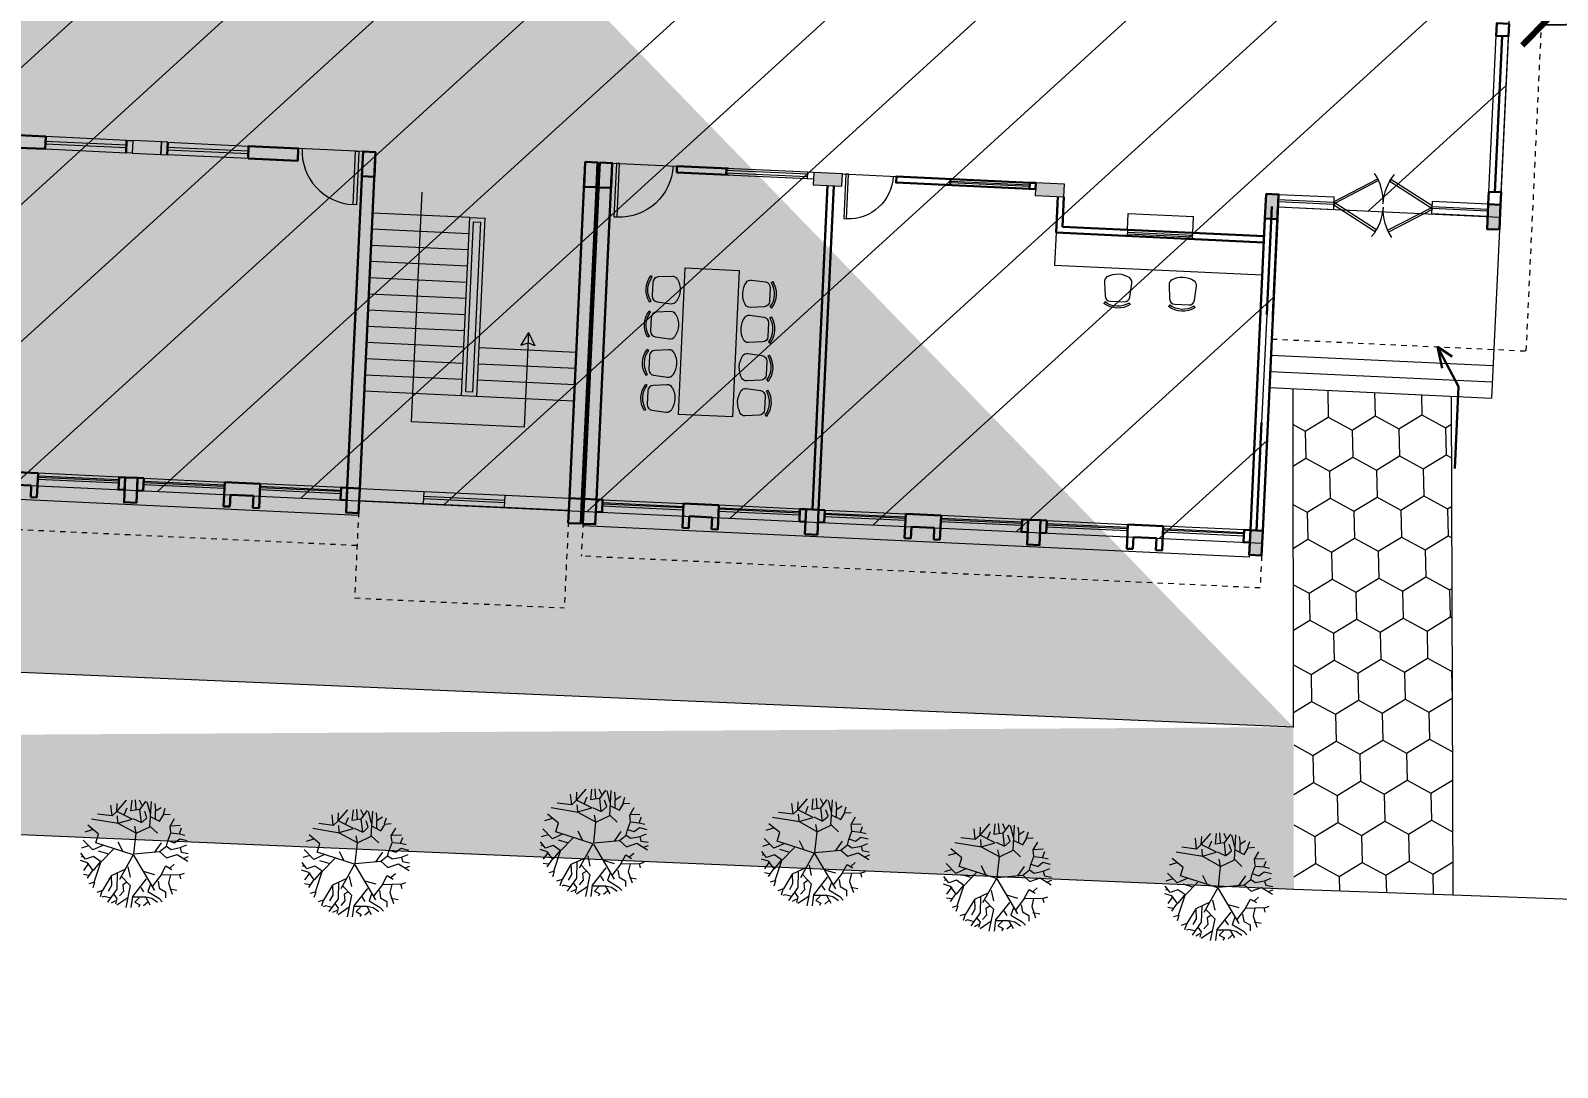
# Model space of a CAD drawing. Extents: x 4380 to 4772, y -521 to -208.
# Drawn here: x 4577.86 to 4606.12, y -379.43 to -360.25 of the extents above; entities that cross this region are included whole.
import ezdxf

# ---------------------------------------------------------------- set-up
doc = ezdxf.new("R2010")
doc.units = 0
doc.header["$LTSCALE"] = 40
doc.header["$MEASUREMENT"] = 0
doc.header["$PDMODE"] = 32
doc.header["$PDSIZE"] = 0.02
doc.linetypes.add('DASHED', pattern=[0.75, 0.5, -0.25])
doc.linetypes.add('DASHED2', pattern=[0.375, 0.25, -0.125])
doc.layers.get('0').update_dxf_attribs({"linetype": 'CONTINUOUS'})
doc.layers.get('Defpoints').update_dxf_attribs({"linetype": 'CONTINUOUS'})
for name, color, linetype, lineweight in [('- WALL', 7, 'CONTINUOUS', 30), ('Col-Hatch', 9, 'CONTINUOUS', 13), ('coloum hatch', 254, 'CONTINUOUS', 9), ('Column', 252, 'CONTINUOUS', 30), ('Door', 54, 'CONTINUOUS', 13), ('elevation', 1, 'CONTINUOUS', 13), ('Furniture', 17, 'CONTINUOUS', 9), ('Hatch', 10, 'CONTINUOUS', 13), ('Paved Area', 53, 'CONTINUOUS', 9), ('Pool', 140, 'CONTINUOUS', 15), ('PROJ.', 30, 'DASHED2', 13), ('ROAD', 7, 'CONTINUOUS', 5), ('Stair', 2, 'CONTINUOUS', 15), ('TR', 92, 'CONTINUOUS', 5), ('Ventilator', 6, 'DASHED', 18), ('Wall', 7, 'CONTINUOUS', 30), ('wall l', 7, 'CONTINUOUS', 20), ('Window', 150, 'CONTINUOUS', 15), ('Window-Wall', 7, 'CONTINUOUS', 18)]:
    doc.layers.add(name, color=color, linetype=linetype, lineweight=lineweight)
doc.layers.add('dimen', color=7, linetype='CONTINUOUS')
doc.styles.add('dim-stylus bt', font='arial.ttf')
doc.dimstyles.new('Tabrej', dxfattribs={"dimtxt": 0.32, "dimasz": 0.2, "dimexe": 1.38778e-17, "dimexo": 0.15, "dimgap": 0.09, "dimtad": 0, "dimdec": 3, "dimzin": 0, "dimdsep": 46, "dimtxsty": 'dim-stylus bt', "dimblk": 'ARCHTICK', "dimcen": 0, "dimdle": 0.05, "dimclrd": 256, "dimclre": 256, "dimclrt": 7, "dimadec": 0, "dimazin": 0, "dimtfac": 1, "dimtdec": 3, "dimtofl": 0, "dimtmove": 0, "dimatfit": 1, "dimfxl": 0, "dimtolj": 1, "dimtzin": 0, "dimlwd": -1, "dimlwe": -1, "dimarcsym": 0})

# ---------------------------------------------------------------- blocks, each defined once
blk = doc.blocks.new('SHRUB4')
at = {"layer": 'TR'}
for p, q in [((-0.0414, 0.0723), (-0.0435, 0.0921)), ((-0.0325, 0.0806), (-0.0146, 0.1012)), ((-0.0325, 0.0806), (-0.0318, 0.0954)), ((-0.0181, 0.0756), (-0.0132, 0.0872)), ((-0.0063, 0.0815), (-0.0042, 0.1012)), ((0.0033, 0.0839), (0.0019, 0.1021)), ((0.0143, 0.0913), (0.0095, 0.1012)), ((0.0102, 0.0839), (0.0219, 0.0996)), ((0.0295, 0.0764), (0.0239, 0.0979)), ((0.0287, 0.0524), (0.0316, 0.0988)), ((0.0398, 0.0822), (0.0384, 0.0954)), ((0.0391, 0.0815), (0.0495, 0.088)), ((0.0536, 0.0756), (0.057, 0.0864)), ((-0.0298, 0.0582), (-0.0793, 0.0665)), ((-0.0414, 0.0723), (-0.0683, 0.0756)), ((-0.0325, 0.0806), (-0.0414, 0.0723)), ((-0.0042, 0.0665), (-0.0325, 0.0806)), ((-0.0304, 0.0599), (-0.0312, 0.0723)), ((-0.0304, 0.0591), (-0.0042, 0.0665)), ((0.0033, 0.0401), (-0.0298, 0.0582)), ((0.0095, 0.0839), (-0.0063, 0.0815)), ((-0.0029, 0.0674), (0.0129, 0.0599)), ((0.0129, 0.0599), (0.0102, 0.0839)), ((0.0143, 0.0607), (0.0233, 0.069)), ((0.0233, 0.069), (0.0191, 0.0806)), ((0.0302, 0.0707), (0.0467, 0.0624)), ((0.0391, 0.0674), (0.0391, 0.0815)), ((0.0467, 0.0624), (0.0543, 0.0748)), ((0.0543, 0.0748), (0.0659, 0.0756)), ((0.0659, 0.0533), (0.0742, 0.0674)), ((-0.078, 0.0467), (-0.0917, 0.0425)), ((-0.0662, 0.0384), (-0.0862, 0.0549)), ((-0.0711, 0.0227), (-0.0662, 0.0384)), ((-0.0009, 0.0019), (0.0033, 0.0401)), ((0.0033, 0.0409), (0.0006, 0.0533)), ((0.0033, 0.0401), (0.0287, 0.0524)), ((0.0287, 0.0533), (0.0426, 0.0401)), ((0.0618, 0.026), (0.0674, 0.0409)), ((0.0674, 0.0417), (0.0659, 0.0533)), ((0.0666, 0.0541), (0.0846, 0.0549)), ((0.0674, 0.0409), (0.0832, 0.0392)), ((0.0742, 0.0227), (0.0838, 0.0302)), ((0.0832, 0.0392), (0.0873, 0.05)), ((0.0832, 0.0392), (0.0936, 0.0367)), ((0.0838, 0.0302), (0.0976, 0.0268)), ((-0.0903, -0.0079), (-0.0993, 0.0037)), ((-0.0849, 0.0169), (-0.098, 0.0128)), ((-0.0772, 0.0095), (-0.0951, 0.0277)), ((-0.0587, 0.0178), (-0.0772, 0.0095)), ((-0.0022, 0.0004), (-0.0711, 0.0226)), ((-0.0491, 0.002), (-0.0662, 0.007)), ((-0.0387, 0.0111), (-0.0628, -0.0137)), ((-0.0215, 0.007), (-0.0298, 0.0235)), ((-0.0022, 0.0004), (-0.0277, -0.0451)), ((-0.0009, 0.0019), (0.0467, 0.0062)), ((0.0377, 0.0053), (0.0501, 0.0227)), ((0.0467, 0.0062), (0.0591, 0.0161)), ((0.0467, 0.0062), (0.0597, -0.0054)), ((0.0591, 0.0161), (0.0618, 0.026)), ((0.0591, 0.0161), (0.068, 0.0103)), ((0.0597, -0.0054), (0.079, 0.0012)), ((0.0618, 0.0268), (0.0742, 0.0227)), ((0.068, 0.0103), (0.0846, 0.0136)), ((0.079, 0.0012), (0.099, -0.0112)), ((0.0846, 0.0136), (0.0969, 0.0186)), ((0.0846, 0.0136), (0.0866, 0.0053)), ((0.0866, 0.0053), (0.0997, 0.0029)), ((-0.0869, -0.0145), (-0.1, -0.0104)), ((-0.0951, -0.0021), (-0.0986, -0.0037)), ((-0.0849, -0.0153), (-0.0945, -0.0285)), ((-0.0759, -0.0029), (-0.0903, -0.0079)), ((-0.0772, -0.0277), (-0.0876, -0.0426)), ((-0.0766, -0.0285), (-0.0869, -0.0145)), ((-0.0635, -0.0128), (-0.0766, -0.0285)), ((-0.0628, -0.012), (-0.0759, -0.0029)), ((-0.0628, -0.0137), (-0.0752, -0.0509)), ((-0.0167, -0.0261), (-0.0429, -0.0384)), ((-0.0119, -0.022), (-0.0077, -0.0409)), ((-0.0015, -0.0005), (0.0369, -0.0654)), ((0.0495, -0.0368), (0.0584, -0.0203)), ((0.0584, -0.0203), (0.0694, -0.0269)), ((0.0659, -0.0236), (0.0735, -0.0169)), ((0.0915, -0.0062), (0.1004, -0.0029)), ((-0.0849, -0.0377), (-0.0945, -0.036)), ((-0.0752, -0.0509), (-0.0841, -0.0534)), ((-0.0738, -0.0509), (-0.0772, -0.0608)), ((-0.0429, -0.0384), (-0.0593, -0.0657)), ((-0.0429, -0.0384), (-0.0422, -0.0566)), ((-0.0318, -0.0335), (-0.0325, -0.0633)), ((-0.0242, -0.0393), (-0.0077, -0.0566)), ((-0.0146, -0.0509), (-0.0215, -0.055)), ((-0.0215, -0.055), (-0.0202, -0.0674)), ((0.0219, -0.0442), (-0.0036, -0.0765)), ((0.0164, -0.0302), (0.037, -0.036)), ((0.0295, -0.0541), (0.0247, -0.0674)), ((0.0336, -0.0583), (0.0501, -0.0368)), ((0.0439, -0.0483), (0.046, -0.0615)), ((0.0501, -0.0368), (0.0832, -0.036)), ((0.0666, -0.0368), (0.0632, -0.0517)), ((0.0632, -0.0517), (0.0701, -0.0723)), ((0.0832, -0.0368), (0.0928, -0.0335)), ((0.0832, -0.036), (0.0853, -0.0442)), ((-0.0593, -0.0657), (-0.0697, -0.0691)), ((-0.0601, -0.0666), (-0.0635, -0.0773)), ((-0.0559, -0.0765), (-0.0601, -0.0781)), ((-0.0435, -0.0798), (-0.0559, -0.0765)), ((-0.0325, -0.0633), (-0.0497, -0.0872)), ((-0.0422, -0.0566), (-0.0483, -0.0674)), ((-0.0387, -0.0723), (-0.0325, -0.0806)), ((-0.0325, -0.0806), (-0.0352, -0.0906)), ((-0.0119, -0.079), (-0.0325, -0.093)), ((-0.0202, -0.0674), (-0.0277, -0.0756)), ((-0.0077, -0.0566), (-0.016, -0.0971)), ((-0.0036, -0.0765), (-0.0063, -0.0971)), ((-0.0029, -0.0773), (0.0205, -0.0773)), ((0.0088, -0.079), (0.0006, -0.0872)), ((0.0116, -0.0599), (0.0171, -0.0682)), ((0.0205, -0.0773), (0.0287, -0.0922)), ((0.0212, -0.0773), (0.0322, -0.0798)), ((0.0247, -0.0674), (0.0453, -0.0798)), ((0.0322, -0.0798), (0.0426, -0.0872)), ((0.0453, -0.0798), (0.0515, -0.0864)), ((0.046, -0.0615), (0.0577, -0.0682)), ((0.0577, -0.0682), (0.0577, -0.079)), ((0.0653, -0.0624), (0.0784, -0.0649)), ((-0.0352, -0.0848), (-0.0429, -0.0889)), ((0.0006, -0.0872), (0.0102, -0.0922)), ((0.0102, -0.0922), (0.0075, -0.0963)), ((0.0247, -0.0872), (0.0171, -0.0938))]:
    blk.add_line(p, q, dxfattribs=at)
blk = doc.blocks.new('_ArchTick')
at = {"color": 0, "const_width": 0.15}
blk.add_lwpolyline([(-0.5, -0.5), (0.5, 0.5)], dxfattribs=at)
blk = doc.blocks.new('*D57')
at = {"layer": 'Defpoints', "color": 0, "transparency": 16777216}
for p in [(4627.654, -359.586), (4605.832, -359.899), (4627.657, -359.83)]:
    blk.add_point(p, dxfattribs=at)
at = {"layer": 'dimen', "transparency": 16777216}
for p, q in [((4627.707, -359.83), (4619.96, -359.941)), ((4627.656, -359.736), (4627.657, -359.83)), ((4605.786, -360.144), (4613.534, -360.033)), ((4605.835, -360.049), (4605.836, -360.144))]:
    blk.add_line(p, q, dxfattribs=at)
at = {"layer": 'dimen', "transparency": 16777216, "xscale": 0.75, "yscale": 0.75, "zscale": 0.75}
for p, rotation in [((4627.657, -359.83), 0.8226097167320927), ((4605.836, -360.144), 180.8226097167321)]:
    blk.add_blockref('_ArchTick', p, dxfattribs=dict(at, rotation=rotation))
at = {"layer": 'dimen', "color": 7, "transparency": 16777216, "insert": (4616.747, -359.987), "char_height": 1.5, "attachment_point": 5, "rotation": 0.8226, "style": 'dim-stylus bt'}
blk.add_mtext('\\A1;21.824', dxfattribs=at)
blk = doc.blocks.new('vxcvfcvbgfg')
at = {"layer": 'Ventilator'}
for p, q in [((317.94, -581.571), (317.94, -583.071)), ((317.99, -581.571), (317.99, -583.071))]:
    blk.add_line(p, q, dxfattribs=at)
at = {"layer": 'Wall'}
for p, q in [((318.08, -581.571), (317.85, -581.571)), ((318.08, -583.071), (317.85, -583.071))]:
    blk.add_line(p, q, dxfattribs=at)
at = {"layer": 'Window-Wall'}
for p, q in [((317.85, -581.571), (317.85, -583.071)), ((318.08, -583.071), (318.08, -581.571))]:
    blk.add_line(p, q, dxfattribs=at)
blk = doc.blocks.new('chair1')
at = {"layer": 'Furniture'}
for p, q in [((527, 224), (556, 243)), ((527, -224), (556, -243))]:
    blk.add_line(p, q, dxfattribs=at)
blk.add_lwpolyline([(58, 204, -0.283804), (155, 253), (416, 230, -0.389031), (510, 127), (510, -127, -0.389031), (416, -230), (155, -253, -0.283804), (58, -204)], format="xyb", dxfattribs=at)
for centre, radius, start, end in [((390, 0), 390, 148.3892, 211.6108), ((201, 0), 396, 325.6197, 34.3803), ((201, 0), 430, 325.6197, 34.3803)]:
    blk.add_arc(centre, radius, start, end, dxfattribs=at)
blk = doc.blocks.new('gd')
at = {"layer": 'Door', "ltscale": 0.05}
blk.add_line((526.222, -408.628), (526.222, -407.428), dxfattribs=at)
blk.add_lwpolyline([(526.222, -408.551), (525.231, -408.551), (525.231, -408.491), (526.222, -408.491), (526.222, -408.551)], dxfattribs=at)
blk.add_arc((526.222, -408.491), 0.992, 90, 180, dxfattribs=at)
blk = doc.blocks.new('CC')
at = {"layer": 'Col-Hatch', "ltscale": 0.05}
blk.add_hatch(color=256, dxfattribs=at).paths.add_polyline_path([(4078.606, 341.328), (4078.606, 341.098), (4079.066, 341.098), (4079.066, 341.328)])
at = {"layer": 'Column'}
blk.add_lwpolyline([(4078.606, 341.328), (4079.066, 341.328), (4079.066, 341.098), (4078.606, 341.098)], close=True, dxfattribs=at)
blk = doc.blocks.new('Door - Left Hung 36 in.')
blk.add_lwpolyline([(0.8, -1.3), (0, 0), (31.2, 18), (31.9, 16.7)], close=True)
blk.add_arc((0, 0), 36, 0, 37.3101)
blk = doc.blocks.new('DFG')
at = {"layer": 'Col-Hatch', "ltscale": 0.05}
blk.add_hatch(color=256, dxfattribs=at).paths.add_polyline_path([(3557.561, -332.074), (3557.561, -332.304), (3557.031, -332.304), (3557.031, -332.074)])
blk.add_lwpolyline([(3557.561, -332.074), (3557.561, -332.304), (3557.031, -332.304), (3557.031, -332.074), (3557.561, -332.074)], dxfattribs=at)

msp = doc.modelspace()

# ---------------------------------------------------------------- hatches: boundary and pattern name
at = {"layer": 'Hatch', "ltscale": 0.05}
h = msp.add_hatch(dxfattribs=at)
h.set_pattern_fill('ANSI31', color=256, scale=15, angle=-2.68261)
h.paths.add_polyline_path([(4605.0562, -363.7007), (4605.5261, -353.6717), (4547.4797, -350.9519), (4547.2942, -354.9128), (4544.5971, -354.7865), (4544.6694, -353.2429), (4538.2165, -352.9406), (4538.0274, -356.9761), (4542.1229, -357.168), (4541.9662, -360.5144), (4537.8706, -360.3225), (4537.6816, -364.358), (4544.1345, -364.6604), (4544.2068, -363.1171), (4546.9038, -363.2435), (4546.7183, -367.2041), (4567.5005, -368.1779), (4567.7387, -363.0934), (4575.7299, -363.4679), (4575.4917, -368.5523), (4600.6541, -369.7313), (4600.9457, -363.5081)])
at = {"layer": 'Paved Area'}
h = msp.add_hatch(dxfattribs=at)
h.set_pattern_fill('HONEY', color=256, scale=4, angle=-88.64135, style=0)
h.set_pattern_definition([(271.358645, (-1007.24465, -2072.89975), (0.450673922, -0.739522153), [0.5, -1]), (31.358645, (-1007.24465, -2072.89975), (0.41510801, 0.76005614), [0.5, -1]), (331.358645, (-1007.24465, -2072.89975), (0.865781932, 0.02053399), [-1, 0.5])])
edge = h.paths.add_edge_path()
edge.add_line((4601.24, -376.1384), (4539.7291, -373.4985))
edge.add_line((4601.2326, -373.1353), (4541.0422, -370.552))
edge.add_line((4601.2326, -373.1353), (4601.24, -376.1384))
edge.add_line((4531.6844, -361.0021), (4541.0422, -370.552))
edge.add_line((4528.607, -362.1479), (4539.7291, -373.4985))
edge.add_line((4535.346, -302.3906), (4531.6844, -361.0021))
edge.add_line((4532.3519, -302.2036), (4528.607, -362.1479))
edge.add_line((4535.346, -302.3906), (4532.356, -302.1378))
h = msp.add_hatch(dxfattribs=at)
h.set_pattern_fill('HONEY', color=256, scale=4, angle=-88.64135, style=0)
h.set_pattern_definition([(271.358645, (2729.78783, 6283.58116), (0.450673922, -0.739522153), [0.5, -1]), (31.358645, (2729.78783, 6283.58116), (0.41510801, 0.760056141), [0.5, -1]), (331.358645, (2729.78783, 6283.58116), (0.865781932, 0.020533988), [-1, 0.5])])
h.paths.add_polyline_path([(4604.1535, -367.0121), (4601.2288, -366.875), (4601.24, -376.1384), (4604.1805, -376.2452)])

# ---------------------------------------------------------------- linework, layer by layer
at = {"layer": '- WALL'}
for p, q in [((4584.015, -362.4845), (4584.0043, -362.7143)), ((4584.2448, -362.4953), (4584.015, -362.4845)), ((4584.2448, -362.4953), (4584.234, -362.7251)), ((4583.7234, -368.7077), (4584.0043, -362.7143)), ((4583.9532, -368.7185), (4584.234, -362.7251)), ((4589.8236, -362.7567), (4589.8183, -362.8716)), ((4590.7768, -362.8014), (4589.8236, -362.7567)), ((4590.7365, -362.9146), (4590.7419, -362.7997)), ((4590.7365, -362.9146), (4590.7419, -362.7997)), ((4587.8339, -368.9003), (4588.1147, -362.9069)), ((4588.0637, -368.9111), (4588.3445, -362.9177)), ((4588.0637, -368.9111), (4588.3445, -362.9177)), ((4588.1036, -368.913), (4588.3845, -362.9195)), ((4588.1036, -368.913), (4588.3845, -362.9195)), ((4588.3334, -368.9237), (4588.6142, -362.9303)), ((4588.3334, -368.9237), (4588.6142, -362.9303)), ((4590.7714, -362.9162), (4589.8183, -362.8716)), ((4592.329, -369.1109), (4592.6098, -363.1175)), ((4592.4439, -369.1163), (4592.7247, -363.1229)), ((4600.8308, -363.5027), (4600.7372, -365.5005)), ((4600.9457, -363.5081), (4600.8521, -365.5059)), ((4604.8372, -363.4602), (4605.0669, -363.4709)), ((4600.9349, -363.7378), (4600.6649, -369.5015)), ((4600.6436, -367.4983), (4600.55, -369.4961)), ((4577.3454, -368.4089), (4577.9997, -368.4395)), ((4577.9787, -368.889), (4577.9997, -368.4395)), ((4577.4495, -368.644), (4577.8741, -368.6639)), ((4577.8638, -368.8837), (4577.8741, -368.6639)), ((4581.4349, -369.051), (4581.4559, -368.6015)), ((4582.1102, -368.6321), (4581.4559, -368.6015)), ((4582.1102, -368.6321), (4582.0891, -369.0816)), ((4577.8638, -368.8837), (4577.9787, -368.889)), ((4581.5497, -369.0564), (4581.56, -368.8366)), ((4581.9846, -368.8565), (4581.56, -368.8366)), ((4581.9846, -368.8565), (4581.9743, -369.0763)), ((4589.9255, -369.4488), (4589.9466, -368.9993)), ((4590.6009, -369.03), (4589.9466, -368.9993)), ((4590.6009, -369.03), (4590.5798, -369.4795)), ((4581.5497, -369.0564), (4581.4349, -369.051)), ((4582.0891, -369.0816), (4581.9743, -369.0763)), ((4590.0404, -369.4542), (4590.0507, -369.2344)), ((4590.4753, -369.2543), (4590.0507, -369.2344)), ((4590.4753, -369.2543), (4590.465, -369.4741)), ((4592.4439, -369.1163), (4592.5587, -369.1217)), ((4592.5587, -369.1217), (4592.548, -369.3514)), ((4594.0571, -369.1919), (4594.036, -369.6414)), ((4594.0571, -369.1919), (4594.7114, -369.2226)), ((4594.6903, -369.6721), (4594.7114, -369.2226)), ((4596.199, -369.5225), (4596.2097, -369.2928)), ((4596.2097, -369.2928), (4596.3246, -369.2981)), ((4596.5544, -369.3089), (4596.6692, -369.3143)), ((4596.6692, -369.3143), (4596.6585, -369.544)), ((4590.0404, -369.4542), (4589.9255, -369.4488)), ((4590.5798, -369.4795), (4590.465, -369.4741)), ((4592.4331, -369.3461), (4592.548, -369.3514)), ((4594.1612, -369.427), (4594.1509, -369.6468)), ((4594.1612, -369.427), (4594.5857, -369.4469)), ((4594.5754, -369.6667), (4594.5857, -369.4469)), ((4596.199, -369.5225), (4596.3138, -369.5279)), ((4596.5436, -369.5387), (4596.6585, -369.544)), ((4598.1676, -369.3845), (4598.1465, -369.834)), ((4598.1676, -369.3845), (4598.8219, -369.4152)), ((4598.8008, -369.8647), (4598.8219, -369.4152)), ((4600.3095, -369.7151), (4600.3202, -369.4854)), ((4600.3202, -369.4854), (4600.4351, -369.4907)), ((4594.1509, -369.6468), (4594.036, -369.6414)), ((4594.6903, -369.6721), (4594.5754, -369.6667)), ((4598.2614, -369.8394), (4598.1465, -369.834)), ((4598.2717, -369.6196), (4598.2614, -369.8394)), ((4598.2717, -369.6196), (4598.6962, -369.6395)), ((4598.6859, -369.8593), (4598.6962, -369.6395)), ((4598.8008, -369.8647), (4598.6859, -369.8593)), ((4600.3095, -369.7151), (4600.4243, -369.7205))]:
    msp.add_line(p, q, dxfattribs=at)
at = {"layer": '- WALL', "ltscale": 0.05}
for p, q in [((4603.8984, -366.0991), (4604.2893, -366.8334)), ((4603.8984, -366.0991), (4603.9824, -366.493)), ((4603.8984, -366.0991), (4604.1669, -366.2798)), ((4604.2893, -366.8334), (4604.2184, -368.3475))]:
    msp.add_line(p, q, dxfattribs=at)
at = {"layer": '- WALL'}
for points in [[(4604.9832, -360.3436), (4604.994, -360.1138), (4605.2237, -360.1246), (4605.213, -360.3543)], [(4581.8866, -362.6151), (4581.8973, -362.3853), (4582.8163, -362.4284), (4582.8056, -362.6581)], [(4604.8479, -363.2304), (4604.8372, -363.4602), (4605.0669, -363.4709), (4605.0777, -363.2412)], [(4579.4873, -368.7395), (4579.4981, -368.5097), (4579.6129, -368.5151), (4579.6022, -368.7449)], [(4579.9468, -368.761), (4579.9576, -368.5313), (4579.8427, -368.5259), (4579.8319, -368.7556)], [(4583.5978, -368.9321), (4583.6086, -368.7023), (4583.7234, -368.7077), (4583.7127, -368.9375)], [(4588.4375, -369.1589), (4588.4483, -368.9291), (4588.3334, -368.9237), (4588.3226, -369.1535)], [(4592.0885, -369.3299), (4592.0992, -369.1002), (4592.2141, -369.1056), (4592.2034, -369.3353)]]:
    msp.add_lwpolyline(points, close=True, dxfattribs=at)
at = {"layer": '- WALL', "ltscale": 0.05}
for points in [[(4577.6263, -362.4155), (4577.637, -362.1857), (4578.1415, -362.2093), (4578.1307, -362.4391)], [(4596.3515, -363.0626), (4596.3461, -363.1774), (4593.8788, -363.0618), (4593.8842, -362.947)], [(4596.3515, -363.0626), (4596.3461, -363.1774), (4596.461, -363.1828), (4596.4664, -363.0681)]]:
    msp.add_lwpolyline(points, close=True, dxfattribs=at)
at = {"layer": 'elevation'}
for p, q in [((4584.9118, -367.4894), (4585.1111, -363.2355)), ((4587.0767, -365.8329), (4586.9346, -366.0677)), ((4587.0767, -365.8329), (4586.9945, -367.587)), ((4587.0767, -365.8329), (4587.1962, -366.0799)), ((4586.9346, -366.0677), (4587.0675, -366.0279)), ((4587.1962, -366.0799), (4587.0675, -366.0279)), ((4586.9945, -367.587), (4584.9118, -367.4894))]:
    msp.add_line(p, q, dxfattribs=at)
at = {"layer": 'Furniture', "ltscale": 10000}
for p, q in [((4596.8388, -363.9864), (4596.8107, -364.5857)), ((4600.6565, -364.7659), (4600.6846, -364.1666)), ((4596.8107, -364.5857), (4600.6565, -364.7659))]:
    msp.add_line(p, q, dxfattribs=at)
msp.add_lwpolyline([(4589.8512, -367.3505), (4589.9782, -364.6385), (4590.9771, -364.6853), (4590.8501, -367.3973)], close=True, dxfattribs=at)
at = {"layer": 'Hatch', "ltscale": 0.05}
msp.add_lwpolyline([(4605.0562, -363.7007), (4605.5261, -353.6717), (4547.4797, -350.9519), (4547.2942, -354.9128), (4544.5971, -354.7865), (4544.6694, -353.2429), (4538.2165, -352.9406), (4538.0274, -356.9761), (4542.1229, -357.168), (4541.9662, -360.5144), (4537.8706, -360.3225), (4537.6816, -364.358), (4544.1345, -364.6604), (4544.2068, -363.1171), (4546.9038, -363.2435), (4546.7183, -367.2041), (4567.5005, -368.1779), (4567.7387, -363.0934), (4575.7299, -363.4679), (4575.4917, -368.5523), (4600.6541, -369.7313), (4600.9457, -363.5081), (4605.0562, -363.7007)], dxfattribs=at)
at = {"layer": 'Paved Area'}
for p, q in [((4601.2363, -373.1355), (4601.2288, -366.875)), ((4604.1535, -367.0121), (4604.1805, -376.2452)), ((4604.1805, -376.2452), (4601.24, -376.1384))]:
    msp.add_line(p, q, dxfattribs=at)
at = {"layer": 'Pool', "ltscale": 0.05}
for p, q in [((4598.1627, -363.9333), (4598.1768, -363.6336)), ((4598.1768, -363.6336), (4599.3854, -363.6903)), ((4598.1627, -363.9333), (4598.1573, -364.0482)), ((4599.3714, -363.9899), (4599.3854, -363.6903)), ((4599.366, -364.1048), (4599.3714, -363.9899))]:
    msp.add_line(p, q, dxfattribs=at)
at = {"layer": 'PROJ.', "ltscale": 0.01}
for p, q in [((4605.5408, -366.1761), (4605.8231, -360.1527)), ((4600.831, -365.9554), (4605.5408, -366.1761)), ((4583.9424, -368.9482), (4583.8582, -370.7463)), ((4587.8232, -369.1301), (4587.7389, -370.9281)), ((4588.0929, -369.1427), (4588.054, -369.9718)), ((4583.9036, -369.7773), (4575.6826, -369.3921)), ((4600.6152, -370.5603), (4588.054, -369.9718)), ((4600.6433, -369.961), (4600.6152, -370.5603)), ((4583.8582, -370.7463), (4587.7389, -370.9281))]:
    msp.add_line(p, q, dxfattribs=at)
at = {"layer": 'ROAD'}
for p, q in [((4601.2363, -373.1355), (4541.0422, -370.552)), ((4601.24, -376.1384), (4539.7291, -373.4985)), ((4691.8764, -379.4316), (4604.1805, -376.2452))]:
    msp.add_line(p, q, dxfattribs=at)
at = {"layer": 'Stair'}
for p, q in [((4584.0043, -362.7143), (4583.9729, -363.3836)), ((4584.234, -362.7251), (4584.1886, -363.694)), ((4585.9899, -363.7083), (4584.1919, -363.6241)), ((4585.9759, -364.008), (4584.1778, -363.9237)), ((4585.8355, -367.0047), (4585.9899, -363.7083)), ((4585.9139, -366.9333), (4586.0613, -363.7868)), ((4585.9899, -363.7083), (4586.2746, -363.7217)), ((4586.0487, -366.9396), (4586.1962, -363.7931)), ((4586.0613, -363.7868), (4586.1962, -363.7931)), ((4586.1201, -367.018), (4586.2746, -363.7217)), ((4605.0454, -363.9304), (4604.8994, -367.047)), ((4585.9618, -364.3077), (4584.1638, -364.2234)), ((4585.9478, -364.6073), (4584.1498, -364.5231)), ((4585.9337, -364.907), (4584.1357, -364.8228)), ((4585.9197, -365.2067), (4584.1217, -365.1224)), ((4585.9057, -365.5063), (4584.1076, -365.4221)), ((4585.8916, -365.806), (4584.0936, -365.7218)), ((4585.8776, -366.1057), (4584.0796, -366.0214)), ((4587.9603, -366.2033), (4586.1623, -366.119)), ((4585.8635, -366.4054), (4584.0655, -366.3211)), ((4587.9463, -366.5029), (4586.1482, -366.4187)), ((4600.817, -366.2551), (4604.9275, -366.4477)), ((4585.8495, -366.705), (4584.0515, -366.6208)), ((4587.9322, -366.8026), (4586.1342, -366.7184)), ((4600.8029, -366.5547), (4604.9134, -366.7473)), ((4587.9182, -367.1023), (4584.0374, -366.9205)), ((4586.0487, -366.9396), (4585.9139, -366.9333)), ((4600.7889, -366.8544), (4604.8994, -367.047))]:
    msp.add_line(p, q, dxfattribs=at)
at = {"layer": 'Ventilator'}
for p, q in [((4592.235, -362.9561), (4590.7367, -362.8859)), ((4592.2374, -362.9062), (4590.739, -362.836)), ((4596.3482, -363.1336), (4594.8848, -363.065)), ((4596.3492, -363.111), (4594.8858, -363.0425))]:
    msp.add_line(p, q, dxfattribs=at)
at = {"layer": 'Wall', "ltscale": 0.05}
for p, q in [((4594.8881, -362.994), (4594.8827, -363.1089)), ((4596.8701, -363.3171), (4596.8388, -363.9864)), ((4596.985, -363.3225), (4596.959, -363.8769)), ((4596.959, -363.8769), (4600.6899, -364.0517)), ((4600.7052, -363.7271), (4600.4351, -369.4907)), ((4596.8388, -363.9864), (4600.6846, -364.1666))]:
    msp.add_line(p, q, dxfattribs=at)
at = {"layer": 'wall l', "ltscale": 0.05}
for p, q in [((4592.2348, -362.9848), (4592.3497, -362.9902)), ((4592.241, -362.87), (4592.2356, -362.9848)), ((4592.3559, -362.8754), (4592.241, -362.87)), ((4585.1336, -369.004), (4585.1444, -368.7743)), ((4586.632, -369.0743), (4586.6427, -368.8445))]:
    msp.add_line(p, q, dxfattribs=at)
for points in [[(4579.6291, -362.5093), (4579.6398, -362.2796), (4579.7547, -362.2849), (4579.7439, -362.5147)], [(4580.3882, -362.5449), (4580.399, -362.3151), (4580.2841, -362.3097), (4580.2734, -362.5395)]]:
    msp.add_lwpolyline(points, close=True, dxfattribs=at)
at = {"layer": 'Window', "ltscale": 0.05}
for p, q in [((4604.9524, -363.2353), (4605.0876, -360.3485)), ((4604.9733, -363.2363), (4605.1085, -360.3495)), ((4600.9519, -363.3749), (4601.9833, -363.4232)), ((4600.9564, -363.2783), (4601.9878, -363.3267)), ((4601.977, -363.5564), (4601.9878, -363.3267)), ((4600.9457, -363.5081), (4601.977, -363.5564)), ((4600.9503, -363.4089), (4601.9817, -363.4572)), ((4603.795, -363.6416), (4603.8058, -363.4118)), ((4604.8264, -363.6899), (4603.795, -363.6416)), ((4604.8311, -363.5907), (4603.7997, -363.5424)), ((4604.8327, -363.5567), (4603.8013, -363.5084)), ((4604.8372, -363.4602), (4603.8058, -363.4118)), ((4598.1592, -364.009), (4599.3678, -364.0657)), ((4598.1606, -363.9777), (4599.3693, -364.0343)), ((4579.4945, -368.5852), (4577.9962, -368.515)), ((4579.4956, -368.5627), (4577.9972, -368.4925)), ((4579.954, -368.6068), (4581.4524, -368.677)), ((4579.9551, -368.5843), (4581.4534, -368.6545)), ((4583.605, -368.7778), (4582.1067, -368.7076)), ((4583.6061, -368.7553), (4582.1077, -368.6851)), ((4586.6362, -368.9844), (4585.1378, -368.9141)), ((4585.1402, -368.8642), (4586.6385, -368.9344)), ((4588.4447, -369.0046), (4589.9431, -369.0748)), ((4588.4458, -368.9821), (4589.9441, -369.0523)), ((4592.0957, -369.1757), (4590.5974, -369.1055)), ((4592.0968, -369.1531), (4590.5984, -369.0829)), ((4592.5552, -369.1972), (4594.0536, -369.2674)), ((4592.5563, -369.1747), (4594.0546, -369.2449)), ((4596.2062, -369.3683), (4594.7078, -369.2981)), ((4596.2073, -369.3457), (4594.7089, -369.2755)), ((4596.6657, -369.3898), (4598.1641, -369.46)), ((4596.6668, -369.3673), (4598.1651, -369.4375)), ((4600.3167, -369.5609), (4598.8183, -369.4907)), ((4600.3177, -369.5383), (4598.8194, -369.4681))]:
    msp.add_line(p, q, dxfattribs=at)
at = {"layer": 'Window-Wall'}
for p, q in [((4604.8479, -363.2304), (4604.9832, -360.3436)), ((4605.0777, -363.2412), (4605.213, -360.3543)), ((4592.2402, -362.8699), (4590.7419, -362.7997)), ((4590.7365, -362.9146), (4592.2348, -362.9848)), ((4598.1627, -363.9333), (4599.3714, -363.9899)), ((4599.366, -364.1048), (4598.1573, -364.0482)), ((4600.7372, -365.5005), (4600.6436, -367.4983)), ((4579.4981, -368.5097), (4577.9997, -368.4395)), ((4579.4927, -368.6246), (4577.9943, -368.5544)), ((4579.9522, -368.6461), (4581.4505, -368.7164)), ((4579.9576, -368.5313), (4581.4559, -368.6015)), ((4583.6032, -368.8172), (4582.1048, -368.747)), ((4583.6086, -368.7023), (4582.1102, -368.6321)), ((4583.9532, -368.7185), (4585.1444, -368.7743)), ((4583.9298, -369.2179), (4575.7088, -368.8327)), ((4585.1336, -369.004), (4583.9424, -368.9482)), ((4586.632, -369.0743), (4585.1336, -369.004)), ((4585.1444, -368.7743), (4586.6427, -368.8445)), ((4586.6427, -368.8445), (4587.8339, -368.9003)), ((4588.4483, -368.9291), (4589.9466, -368.9993)), ((4592.0992, -369.1002), (4590.6009, -369.03)), ((4587.8232, -369.1301), (4586.632, -369.0743)), ((4588.4429, -369.044), (4589.9412, -369.1142)), ((4592.0939, -369.215), (4590.5955, -369.1448)), ((4592.5534, -369.2366), (4594.0517, -369.3068)), ((4592.5587, -369.1217), (4594.0571, -369.1919)), ((4596.2097, -369.2928), (4594.7114, -369.2226)), ((4596.6692, -369.3143), (4598.1676, -369.3845)), ((4600.4117, -369.9902), (4588.0802, -369.4124)), ((4596.2044, -369.4076), (4594.706, -369.3374)), ((4596.6639, -369.4292), (4598.1622, -369.4994)), ((4600.3148, -369.6002), (4598.8165, -369.53)), ((4600.3202, -369.4854), (4598.8219, -369.4152)), ((4600.4243, -369.7205), (4600.4117, -369.9902))]:
    msp.add_line(p, q, dxfattribs=at)

# ---------------------------------------------------------------- block references
at = {"layer": '- WALL', "rotation": 267.3173851635383}
msp.add_blockref('vxcvfcvbgfg', (5175.45, -71.9974), dxfattribs=at)
at = {"layer": '- WALL', "extrusion": (0, 0, -1), "zscale": -1, "rotation": 272.6826148662166}
msp.add_blockref('vxcvfcvbgfg', (-4014.3417, -17.5941), dxfattribs=at)
at = {"layer": 'coloum hatch', "extrusion": (0, 0, -1), "zscale": -1, "rotation": 182.6826148513653}
for p in [(-1011.0686, -527.7437), (-1023.6698, -528.3341), (-1027.7803, -528.5267)]:
    msp.add_blockref('DFG', p, dxfattribs=at)
at = {"layer": 'coloum hatch', "ltscale": 0.05, "extrusion": (0, 0, -1), "zscale": -1, "rotation": 272.6826148513652}
for p in [(-5115.8615, 3695.6765), (-5119.972, 3695.4839), (-5120.2417, 3695.4713), (-5132.5732, 3694.8935), (-5136.6837, 3694.7009), (-5111.4595, 3689.6459), (-5115.5699, 3689.4533), (-5119.6804, 3689.2607), (-5119.9501, 3689.2481), (-5124.0606, 3689.0555), (-5128.1711, 3688.8629), (-5132.2816, 3688.6703)]:
    msp.add_blockref('CC', p, dxfattribs=at)
at = {"layer": 'Door', "rotation": 87.31738516353829}
msp.add_blockref('gd', (4151.2055, -869.005), dxfattribs=at)
at = {"layer": 'Door', "extrusion": (0, 0, -1), "zscale": -1, "rotation": 92.68261486626876}
msp.add_blockref('gd', (-4972.1765, -907.4713), dxfattribs=at)
at = {"layer": 'Door', "extrusion": (0, 0, -1)}
for name, p, xscale, yscale, zscale, rotation in [('gd', (-4912.5116, -816.8758), 0.8333333334976487, 0.8333333334976487, -0.8333333334976487, 92.68261486626356), ('Door - Left Hung 36 in.', (-4603.802, -363.4939), 0.0252777777711799, 0.02527777777868323, -0.02527777777707828, 2.682614851365237), ('Door - Left Hung 36 in.', (-4601.9809, -363.4743), 0.0252777777711799, 0.02527777777868323, -0.02527777777707828, 182.6826148513653)]:
    msp.add_blockref(name, p, dxfattribs=dict(at, xscale=xscale, yscale=yscale, zscale=zscale, rotation=rotation))
at = {"layer": 'Door', "xscale": 0.0252777777711799, "yscale": 0.02527777777868323, "zscale": 0.02527777777707828}
for p, rotation in [((4601.984, -363.4087), 357.3173851486348), ((4603.7989, -363.5595), 177.3173851486347)]:
    msp.add_blockref('Door - Left Hung 36 in.', p, dxfattribs=dict(at, rotation=rotation))
at = {"layer": 'Furniture', "ltscale": 10000, "extrusion": (0, 0, -1), "xscale": 0.001000000000203727, "yscale": 0.001000000000203727, "zscale": -0.001000000000203727}
for p, rotation in [((-4589.8812, -365.0556), 2.682614851365237), ((-4597.9948, -364.7521, -0.0015), 272.6826148513652), ((-4599.1907, -364.8097, -0.0026), 272.6826148513652), ((-4589.8507, -365.7064), 2.682614851365237), ((-4589.8175, -366.4149), 2.682614851365237), ((-4589.7871, -367.0625), 2.682614851365237)]:
    msp.add_blockref('chair1', p, dxfattribs=dict(at, rotation=rotation))
at = {"layer": 'Furniture', "ltscale": 10000, "xscale": 0.001000000000203727, "yscale": 0.001000000000203727, "zscale": 0.001000000000203727, "rotation": 357.3173851486348}
for p in [(4591.0348, -365.1097), (4591.0043, -365.7604), (4590.9711, -366.469), (4590.9408, -367.1166)]:
    msp.add_blockref('chair1', p, dxfattribs=at)
at = {"layer": 'TR', "xscale": 10, "yscale": 10, "zscale": 10}
for p in [(4588.2914, -375.2956), (4579.7831, -375.5011), (4583.8784, -375.6768), (4583.8784, -375.6768), (4583.8784, -375.6768), (4592.3867, -375.4713), (4592.3867, -375.4713), (4592.3867, -375.4713), (4595.7571, -375.938), (4599.8524, -376.1137), (4599.8524, -376.1137), (4599.8524, -376.1137)]:
    msp.add_blockref('SHRUB4', p, dxfattribs=at)

# ---------------------------------------------------------------- dimensions: what is measured, and where the dimension line sits
at = {"layer": 'dimen'}
dim = msp.add_aligned_dim(p1=(4605.8324, -359.899), p2=(4627.6537, -359.5857), distance=-0.2448, dimstyle='Tabrej', override={"dimtxt": 1.5, "dimasz": 0.75}, dxfattribs=at)
dim.commit()
dim.dimension.update_dxf_attribs({"geometry": '*D57', "text_midpoint": (4616.7466, -359.9871)})

doc.saveas('drawing.dxf')
